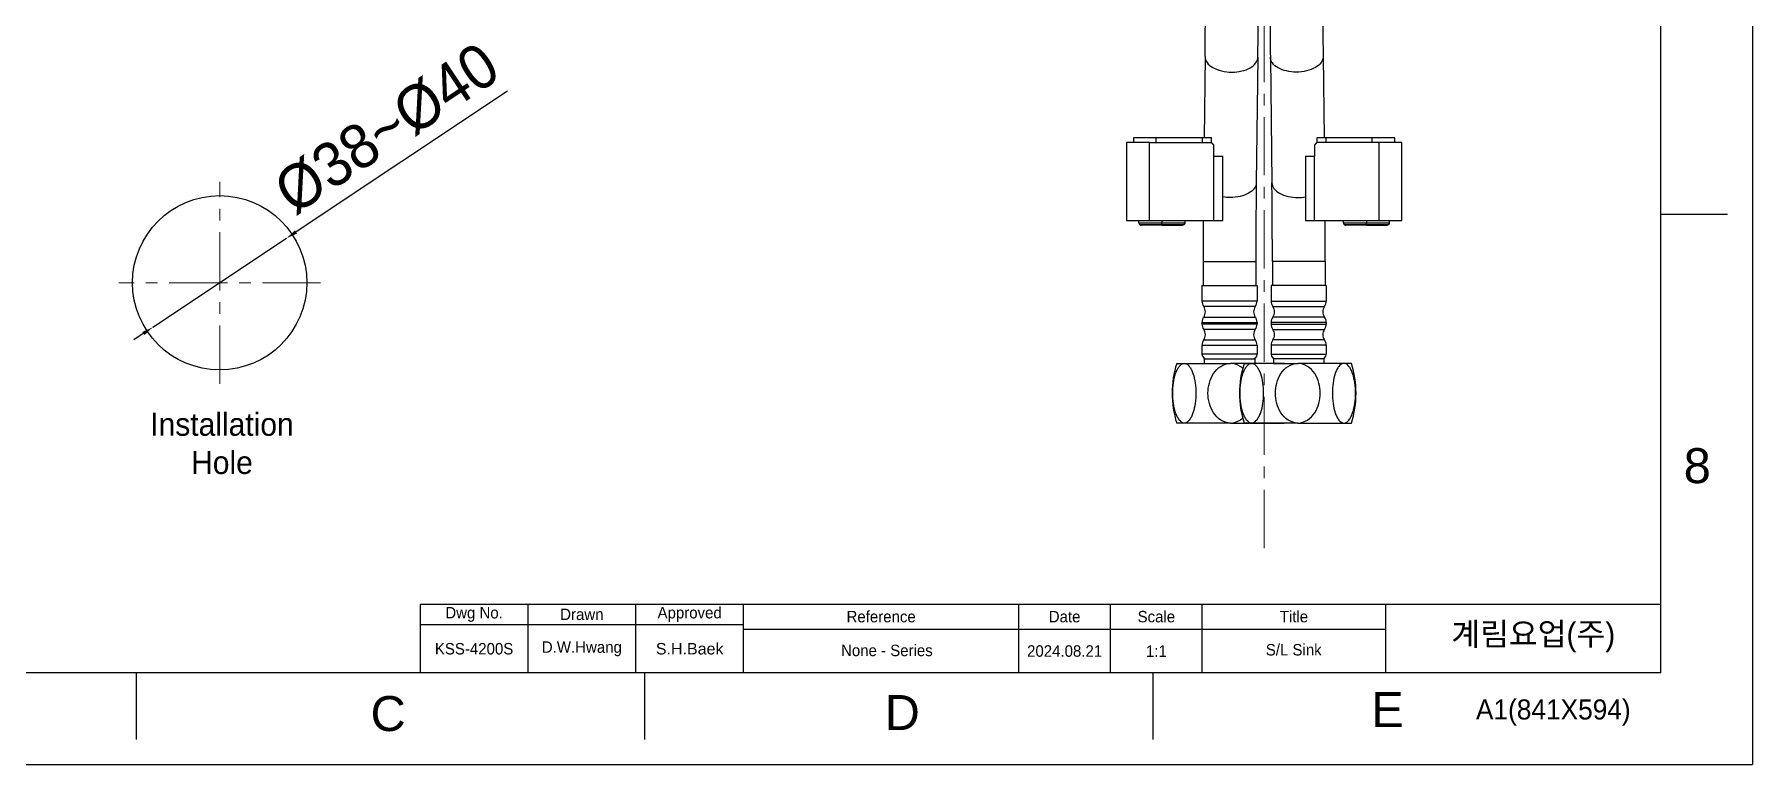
# Model space of a CAD drawing. Header units: millimetres. Extents: x 4044 to 4638, y 1705 to 2545.
# Drawn here: x 4263.5 to 4638.1, y 1705.2 to 1864.4 of the extents above; entities that cross this region are included whole.
import ezdxf

# ---------------------------------------------------------------- set-up
doc = ezdxf.new("R2010")
doc.units = ezdxf.units.MM
doc.linetypes.add('CENTERX2', pattern=[20.32, 12.7, -2.54, 2.54, -2.54])
doc.layers.get('Defpoints').update_dxf_attribs({"color": 3})
for name, color, linetype, lineweight in [('CENTER', 1, 'CENTERX2', 15), ('DIM', 3, 'Continuous', 9), ('TEXT', 2, 'Continuous', 13)]:
    doc.layers.add(name, color=color, linetype=linetype, lineweight=lineweight)
doc.styles.add('ROMANS', font='Gulim.ttf')
doc.styles.get("Standard").update_dxf_attribs({"font": 'arial.ttf'})
doc.dimstyles.new('ISO-25', dxfattribs={"dimtxt": 2.5, "dimasz": 2.5, "dimexe": 1.25, "dimexo": 0.625, "dimtad": 1, "dimtxsty": 'Standard', "dimcen": 2.5, "dimadec": 0, "dimazin": 0, "dimtfac": 1, "dimtmove": 0, "dimatfit": 3, "dimfxl": 1, "dimarcsym": 0})

# ---------------------------------------------------------------- blocks, each defined once
blk = doc.blocks.new('*D11')
at = {"layer": 'Defpoints', "color": 0, "transparency": 16777216}
for p in [(4318.46, 1819.94), (4289.33, 1800.55)]:
    blk.add_point(p, dxfattribs=at)
at = {"layer": 'DIM', "color": 0, "lineweight": -2, "transparency": 16777216}
for p, q in [((4366.67, 1852.02), (4320.54, 1821.32)), ((4289.33, 1800.55), (4318.46, 1819.94)), ((4287.24, 1799.16), (4285.16, 1797.78))]:
    blk.add_line(p, q, dxfattribs=at)
at = {"layer": 'DIM', "color": 0, "transparency": 16777216}
for points in [[(4320.31, 1821.67), (4320.78, 1820.97), (4318.46, 1819.94)], [(4287.01, 1799.51), (4287.48, 1798.81), (4289.33, 1800.55)]]:
    blk.add_solid(points, dxfattribs=at)
at = {"layer": 'DIM', "color": 0, "transparency": 16777216, "insert": (4340.33, 1843.86), "char_height": 6, "attachment_point": 5, "rotation": 33.6436}
blk.add_mtext('{\\fMS PGothic|b0|i0|c129|p34;\\H1.6x;%%C38~%%C40}', dxfattribs=at)

msp = doc.modelspace()

# ---------------------------------------------------------------- linework, layer by layer
at = {"color": 7, "linetype": 'Continuous'}
for p, q in [((4638.1, 2545.19), (4638.1, 1705.19)), ((4618.1, 1725.19), (4618.1, 2525.19)), ((4518.72, 1859.53), (4518.51, 1841.8)), ((4530.22, 1859.39), (4529.89, 1832.04)), ((4532.96, 1859.39), (4533.29, 1832.04)), ((4544.46, 1859.53), (4544.67, 1841.8)), ((4618.1, 1825.19), (4632.64, 1825.19)), ((4518.3, 1814.9), (4529.8, 1814.9)), ((4518.3, 1814.9), (4518.3, 1809.66)), ((4529.8, 1814.9), (4529.8, 1809.66)), ((4544.89, 1814.9), (4533.39, 1814.9)), ((4533.39, 1814.9), (4533.39, 1809.66)), ((4544.89, 1814.9), (4544.89, 1809.66)), ((4518.05, 1809.66), (4530.05, 1809.66)), ((4518.05, 1809.66), (4518.05, 1806.23)), ((4530.05, 1809.66), (4530.05, 1806.23)), ((4545.14, 1809.66), (4533.14, 1809.66)), ((4533.14, 1809.66), (4533.14, 1806.23)), ((4545.14, 1809.66), (4545.14, 1806.23)), ((4530.05, 1806.23), (4518.05, 1806.23)), ((4533.14, 1806.23), (4545.14, 1806.23)), ((4529.67, 1805.06), (4518.42, 1805.06)), ((4518.42, 1802.77), (4529.67, 1802.77)), ((4533.51, 1805.06), (4544.76, 1805.06)), ((4544.76, 1802.77), (4533.51, 1802.77)), ((4518.05, 1801.6), (4530.05, 1801.6)), ((4518.05, 1801.6), (4518.05, 1801.23)), ((4530.05, 1801.23), (4518.05, 1801.23)), ((4529.67, 1800.06), (4518.42, 1800.06)), ((4530.05, 1801.6), (4530.05, 1801.23)), ((4545.14, 1801.6), (4533.14, 1801.6)), ((4533.14, 1801.6), (4533.14, 1801.23)), ((4533.14, 1801.23), (4545.14, 1801.23)), ((4533.51, 1800.06), (4544.76, 1800.06)), ((4545.14, 1801.6), (4545.14, 1801.23)), ((4518.05, 1796.6), (4530.05, 1796.6)), ((4518.05, 1796.6), (4518.05, 1794.66)), ((4530.05, 1794.66), (4518.05, 1794.66)), ((4518.42, 1797.77), (4529.67, 1797.77)), ((4530.05, 1796.6), (4530.05, 1794.66)), ((4545.14, 1796.6), (4533.14, 1796.6)), ((4533.14, 1796.6), (4533.14, 1794.66)), ((4533.14, 1794.66), (4545.14, 1794.66)), ((4544.76, 1797.77), (4533.51, 1797.77)), ((4545.14, 1796.6), (4545.14, 1794.66)), ((4512.55, 1792.66), (4524.25, 1792.66)), ((4518.55, 1793.66), (4529.55, 1793.66)), ((4518.55, 1793.66), (4518.55, 1792.66)), ((4535.95, 1792.66), (4524.25, 1792.66)), ((4527.24, 1792.66), (4529.55, 1792.66)), ((4529.55, 1793.66), (4529.55, 1792.66)), ((4544.64, 1793.66), (4533.64, 1793.66)), ((4533.64, 1793.66), (4533.64, 1792.66)), ((4533.64, 1792.66), (4538.94, 1792.66)), ((4550.64, 1792.66), (4538.94, 1792.66)), ((4544.64, 1793.66), (4544.64, 1792.66)), ((4524.25, 1779.66), (4512.55, 1779.66)), ((4524.25, 1779.66), (4535.95, 1779.66)), ((4538.94, 1779.66), (4527.24, 1779.66)), ((4538.94, 1779.66), (4550.64, 1779.66)), ((4285.7, 1725.19), (4285.7, 1710.65)), ((4396.5, 1725.19), (4396.5, 1710.65)), ((4507.3, 1725.19), (4507.3, 1710.65)), ((4044.1, 1705.19), (4638.1, 1705.19))]:
    msp.add_line(p, q, dxfattribs=at)
for p, q in [((4347.6, 1740.19), (4618.1, 1740.19)), ((4347.6, 1740.19), (4347.6, 1725.19)), ((4371.1, 1740.19), (4371.1, 1725.19)), ((4394.6, 1725.19), (4394.6, 1740.19)), ((4418.1, 1725.19), (4418.1, 1740.19)), ((4478.1, 1725.19), (4478.1, 1740.19)), ((4478.1, 1725.19), (4478.1, 1740.19)), ((4478.1, 1725.19), (4478.1, 1740.19)), ((4498.1, 1725.19), (4498.1, 1740.19)), ((4518.1, 1725.19), (4518.1, 1740.19)), ((4558.1, 1725.19), (4558.1, 1740.19)), ((4418.1, 1735.69), (4347.6, 1735.69)), ((4418.1, 1734.69), (4558.1, 1734.69))]:
    msp.add_line(p, q)
at = {"linetype": 'Continuous'}
msp.add_line((4618.1, 1725.19), (4064.1, 1725.19), dxfattribs=at)
msp.add_circle((4303.89, 1810.24), 19)
at = {"color": 7, "linetype": 'Continuous'}
for centre, radius, start, end in [((3250.58, 1874.42), 1268.23, 359.32714, 359.67842), ((3248.37, 1874.44), 1281.95, 359.3272, 359.681), ((5814.82, 1874.44), 1281.95, 180.319, 180.6728), ((5812.6, 1874.42), 1268.23, 180.32158, 180.67286), ((5909.13, 1815.94), 1379.34, 179.33143, 180.04331), ((3154.05, 1815.94), 1379.34, 359.95669, 0.66857), ((5908.99, 1815.95), 1390.7, 179.67635, 180.043), ((3154.19, 1815.95), 1390.7, 359.957, 0.32365), ((4520.05, 1806.23), 2, 180, 215.6591), ((4528.05, 1806.23), 2, 324.3409, 0), ((4535.14, 1806.23), 2, 180, 215.6591), ((4543.14, 1806.23), 2, 324.3409, 0), ((4520.05, 1801.6), 2, 144.3409, 180), ((4516.8, 1803.89), 2, 0.59, 35.6591), ((4516.8, 1803.93), 2, 324.3409, 359.41), ((4531.3, 1803.89), 2, 144.3409, 179.41), ((4531.3, 1803.93), 2, 180.59, 215.6591), ((4528.05, 1801.6), 2, 0, 35.6591), ((4535.14, 1801.6), 2, 144.3409, 180), ((4531.89, 1803.89), 2, 0.59, 35.6591), ((4531.89, 1803.93), 2, 324.3409, 359.41), ((4546.39, 1803.89), 2, 144.3409, 179.41), ((4546.39, 1803.93), 2, 180.59, 215.6591), ((4543.14, 1801.6), 2, 0, 35.6591), ((4520.05, 1801.23), 2, 180, 215.6591), ((4516.8, 1798.89), 2, 0.59, 35.6591), ((4516.8, 1798.93), 2, 324.3409, 359.41), ((4531.3, 1798.89), 2, 144.3409, 179.41), ((4531.3, 1798.93), 2, 180.59, 215.6591), ((4528.05, 1801.23), 2, 324.3409, 0), ((4535.14, 1801.23), 2, 180, 215.6591), ((4531.89, 1798.89), 2, 0.59, 35.6591), ((4531.89, 1798.93), 2, 324.3409, 359.41), ((4546.39, 1798.89), 2, 144.3409, 179.41), ((4546.39, 1798.93), 2, 180.59, 215.6591), ((4543.14, 1801.23), 2, 324.3409, 0), ((4520.05, 1796.6), 2, 144.3409, 180), ((4519.05, 1794.66), 1, 180, 270), ((4529.05, 1794.66), 1, 270, 0), ((4528.05, 1796.6), 2, 0, 35.6591), ((4535.14, 1796.6), 2, 144.3409, 180), ((4534.14, 1794.66), 1, 180, 270), ((4544.14, 1794.66), 1, 270, 0), ((4543.14, 1796.6), 2, 0, 35.6591), ((4533.17, 1786.16), 21.63, 162.5077, 197.4923), ((4547.86, 1786.16), 21.63, 162.5077, 197.4923), ((4530.01, 1786.16), 21.63, 342.5077, 17.4923)]:
    msp.add_arc(centre, radius, start, end, dxfattribs=at)
for points, knots in [([(4518.72, 1859.53), (4518.72, 1859.08), (4519.12, 1858.06), (4520.49, 1857), (4522.37, 1856.32), (4523.81, 1856.16), (4524.56, 1856.16)], [0, 0, 0, 0, 0.185308, 0.414015, 0.692301, 1, 1, 1, 1]), ([(4524.56, 1856.16), (4525.28, 1856.16), (4526.67, 1856.31), (4528.49, 1856.96), (4529.82, 1857.97), (4530.22, 1858.95), (4530.22, 1859.39)], [0, 0, 0, 0, 0.3083, 0.585609, 0.81378, 1, 1, 1, 1]), ([(4538.63, 1856.16), (4537.9, 1856.16), (4536.51, 1856.31), (4534.69, 1856.96), (4533.36, 1857.97), (4532.97, 1858.95), (4532.96, 1859.39)], [0, 0, 0, 0, 0.3083, 0.585609, 0.81378, 1, 1, 1, 1]), ([(4544.46, 1859.53), (4544.47, 1859.08), (4544.07, 1858.06), (4542.7, 1857), (4540.81, 1856.32), (4539.38, 1856.16), (4538.63, 1856.16)], [0, 0, 0, 0, 0.185308, 0.414015, 0.692301, 1, 1, 1, 1]), ([(4529.89, 1832.04), (4529.89, 1831.6), (4529.49, 1830.63), (4528.16, 1829.61), (4526.34, 1828.96), (4524.95, 1828.81), (4524.22, 1828.81)], [0, 0, 0, 0, 0.18622, 0.414391, 0.6917, 1, 1, 1, 1]), ([(4533.29, 1832.04), (4533.3, 1831.6), (4533.69, 1830.63), (4535.02, 1829.61), (4536.85, 1828.96), (4538.23, 1828.81), (4538.96, 1828.81)], [0, 0, 0, 0, 0.18622, 0.414391, 0.6917, 1, 1, 1, 1]), ([(4511.67, 1786.16), (4511.67, 1786.91), (4511.77, 1788.35), (4512.13, 1790.07), (4512.62, 1791.28), (4513.12, 1792.15), (4513.77, 1792.66), (4514.19, 1792.66)], [0, 0, 0, 0, 0.301519, 0.585419, 0.713806, 0.827791, 1, 1, 1, 1]), ([(4514.19, 1792.66), (4514.61, 1792.66), (4515.26, 1792.15), (4515.76, 1791.28), (4516.25, 1790.07), (4516.62, 1788.35), (4516.71, 1786.91), (4516.71, 1786.16)], [0, 0, 0, 0, 0.172211, 0.286185, 0.414574, 0.69849, 1, 1, 1, 1]), ([(4519.35, 1786.16), (4519.35, 1786.91), (4519.55, 1788.41), (4520.45, 1790.49), (4522.01, 1792.17), (4523.51, 1792.66), (4524.25, 1792.66)], [0, 0, 0, 0, 0.250945, 0.501572, 0.751539, 1, 1, 1, 1]), ([(4526.93, 1791.59), (4526.75, 1791.75), (4525.97, 1792.34), (4524.99, 1792.66), (4524.25, 1792.66)], [0.6735137, 0.6735137, 0.6735137, 0.6735137, 0.7515389, 1, 1, 1, 1]), ([(4526.36, 1786.16), (4526.36, 1786.91), (4526.45, 1788.35), (4526.82, 1790.07), (4527.31, 1791.28), (4527.81, 1792.15), (4528.46, 1792.66), (4528.88, 1792.66)], [0, 0, 0, 0, 0.301519, 0.585419, 0.713806, 0.827791, 1, 1, 1, 1]), ([(4528.88, 1792.66), (4529.3, 1792.66), (4529.95, 1792.15), (4530.45, 1791.28), (4530.94, 1790.07), (4531.3, 1788.35), (4531.4, 1786.91), (4531.4, 1786.16)], [0, 0, 0, 0, 0.172211, 0.286185, 0.414574, 0.69849, 1, 1, 1, 1]), ([(4534.04, 1786.16), (4534.04, 1786.91), (4534.23, 1788.41), (4535.14, 1790.49), (4536.7, 1792.17), (4538.2, 1792.66), (4538.94, 1792.66)], [0, 0, 0, 0, 0.250945, 0.501572, 0.751539, 1, 1, 1, 1]), ([(4543.83, 1786.16), (4543.83, 1786.91), (4543.64, 1788.41), (4542.73, 1790.49), (4541.18, 1792.17), (4539.68, 1792.66), (4538.94, 1792.66)], [0, 0, 0, 0, 0.250945, 0.501572, 0.751539, 1, 1, 1, 1]), ([(4548.99, 1792.66), (4548.57, 1792.66), (4547.92, 1792.15), (4547.42, 1791.28), (4546.93, 1790.07), (4546.57, 1788.35), (4546.47, 1786.91), (4546.47, 1786.16)], [0, 0, 0, 0, 0.172211, 0.286185, 0.414574, 0.69849, 1, 1, 1, 1]), ([(4551.52, 1786.16), (4551.52, 1786.91), (4551.42, 1788.35), (4551.05, 1790.07), (4550.56, 1791.28), (4550.06, 1792.15), (4549.42, 1792.66), (4548.99, 1792.66)], [0, 0, 0, 0, 0.301519, 0.585419, 0.713806, 0.827791, 1, 1, 1, 1]), ([(4514.19, 1779.66), (4513.77, 1779.66), (4513.12, 1780.18), (4512.62, 1781.05), (4512.13, 1782.26), (4511.77, 1783.98), (4511.67, 1785.42), (4511.67, 1786.16)], [0, 0, 0, 0, 0.172211, 0.286185, 0.414574, 0.69849, 1, 1, 1, 1]), ([(4516.71, 1786.16), (4516.71, 1785.42), (4516.62, 1783.98), (4516.25, 1782.26), (4515.76, 1781.05), (4515.26, 1780.18), (4514.61, 1779.66), (4514.19, 1779.66)], [0, 0, 0, 0, 0.301519, 0.585419, 0.713806, 0.827791, 1, 1, 1, 1]), ([(4524.25, 1779.66), (4523.51, 1779.66), (4522.01, 1780.16), (4520.45, 1781.84), (4519.55, 1783.92), (4519.35, 1785.42), (4519.35, 1786.16)], [0, 0, 0, 0, 0.248459, 0.498422, 0.74906, 1, 1, 1, 1]), ([(4528.88, 1779.66), (4528.46, 1779.66), (4527.81, 1780.18), (4527.31, 1781.05), (4526.82, 1782.26), (4526.45, 1783.98), (4526.36, 1785.42), (4526.36, 1786.16)], [0, 0, 0, 0, 0.172211, 0.286185, 0.414574, 0.69849, 1, 1, 1, 1]), ([(4531.4, 1786.16), (4531.4, 1785.42), (4531.3, 1783.98), (4530.94, 1782.26), (4530.45, 1781.05), (4529.95, 1780.18), (4529.3, 1779.66), (4528.88, 1779.66)], [0, 0, 0, 0, 0.301519, 0.585419, 0.713806, 0.827791, 1, 1, 1, 1]), ([(4538.93, 1779.66), (4538.2, 1779.66), (4536.7, 1780.16), (4535.14, 1781.84), (4534.23, 1783.92), (4534.04, 1785.42), (4534.04, 1786.16)], [0, 0, 0, 0, 0.248459, 0.498422, 0.74906, 1, 1, 1, 1]), ([(4538.94, 1779.66), (4539.68, 1779.66), (4541.18, 1780.16), (4542.73, 1781.84), (4543.64, 1783.92), (4543.83, 1785.42), (4543.83, 1786.16)], [0, 0, 0, 0, 0.248459, 0.498422, 0.74906, 1, 1, 1, 1]), ([(4546.47, 1786.16), (4546.47, 1785.42), (4546.57, 1783.98), (4546.93, 1782.26), (4547.42, 1781.05), (4547.92, 1780.18), (4548.57, 1779.66), (4548.99, 1779.66)], [0, 0, 0, 0, 0.301519, 0.585419, 0.713806, 0.827791, 1, 1, 1, 1]), ([(4548.99, 1779.66), (4549.42, 1779.66), (4550.06, 1780.18), (4550.56, 1781.05), (4551.05, 1782.26), (4551.42, 1783.98), (4551.52, 1785.42), (4551.52, 1786.16)], [0, 0, 0, 0, 0.172211, 0.286185, 0.414574, 0.69849, 1, 1, 1, 1]), ([(4524.25, 1779.66), (4524.99, 1779.66), (4525.97, 1779.99), (4526.75, 1780.58), (4526.93, 1780.74)], [0, 0, 0, 0, 0.2484591, 0.3263664, 0.3263664, 0.3263664, 0.3263664])]:
    msp.add_open_spline(points, degree=3, knots=knots, dxfattribs=at)
at = {"lineweight": -3}
for points, weights in [([(4506.59, 1840.8), (4501.59, 1840.8), (4501.59, 1840.8)], [1, 0.707106781187, 1]), ([(4508.09, 1841.8), (4503.09, 1841.8), (4503.09, 1841.8)], [1, 0.707106781187, 1]), ([(4520.09, 1841.8), (4520.09, 1841.8), (4518.09, 1841.8)], [1, 0.707106781187, 1]), ([(4545.09, 1841.8), (4543.09, 1841.8), (4543.09, 1841.8)], [1, 0.707106781187, 1]), ([(4560.09, 1841.8), (4560.09, 1841.8), (4555.09, 1841.8)], [1, 0.707106781187, 1]), ([(4561.59, 1840.8), (4561.59, 1840.8), (4556.59, 1840.8)], [1, 0.707106781187, 1]), ([(4520.59, 1837.8), (4522.59, 1837.8), (4522.59, 1837.8)], [1, 0.707106781187, 1]), ([(4540.59, 1837.8), (4540.59, 1837.8), (4542.59, 1837.8)], [1, 0.707106781187, 1]), ([(4501.59, 1823.8), (4501.59, 1823.8), (4506.59, 1823.8)], [1, 0.707106781187, 1]), ([(4504.29, 1823.3), (4504.29, 1823.3), (4509.29, 1823.3)], [1, 0.707106781187, 1]), ([(4504.29, 1823.3), (4504.29, 1823.09), (4504.44, 1822.95)], [1, 0.853553390594, 0.853553390593]), ([(4504.44, 1822.95), (4504.44, 1822.95), (4509.29, 1822.95)], [1, 0.707106781187, 1]), ([(4504.44, 1822.95), (4504.59, 1822.8), (4504.79, 1822.8)], [0.853553390593, 0.853553390593, 0.999999999999]), ([(4509.29, 1822.8), (4504.79, 1822.8), (4504.79, 1822.8)], [1, 0.707106781187, 1]), ([(4509.29, 1823.3), (4514.29, 1823.3), (4514.29, 1823.3)], [1, 0.707106781187, 1]), ([(4509.29, 1822.95), (4509.29, 1823.09), (4509.29, 1823.3)], [1, 0.92387953251, 1]), ([(4509.29, 1822.95), (4514.15, 1822.95), (4514.15, 1822.95)], [1, 0.707106781187, 1]), ([(4509.29, 1822.95), (4509.29, 1822.8), (4509.29, 1822.8)], [1, 0.923879532508, 1]), ([(4509.29, 1822.8), (4513.79, 1822.8), (4513.79, 1822.8)], [1, 0.707106781187, 1]), ([(4514.15, 1822.95), (4514, 1822.8), (4513.79, 1822.8)], [0.853553390593, 0.853553390593, 0.999999999999]), ([(4514.29, 1823.3), (4514.29, 1823.09), (4514.15, 1822.95)], [1, 0.853553390594, 0.853553390593]), ([(4520.59, 1823.8), (4522.59, 1823.8), (4522.59, 1823.8)], [1, 0.707106781187, 1]), ([(4540.59, 1823.8), (4540.59, 1823.8), (4542.59, 1823.8)], [1, 0.707106781187, 1]), ([(4548.89, 1823.3), (4548.89, 1823.3), (4553.89, 1823.3)], [1, 0.707106781187, 1]), ([(4548.89, 1823.3), (4548.89, 1823.09), (4549.04, 1822.95)], [1, 0.853553390594, 0.853553390593]), ([(4549.04, 1822.95), (4549.04, 1822.95), (4553.89, 1822.95)], [1, 0.707106781187, 1]), ([(4549.04, 1822.95), (4549.19, 1822.8), (4549.39, 1822.8)], [0.853553390593, 0.853553390593, 0.999999999999]), ([(4553.89, 1822.8), (4549.39, 1822.8), (4549.39, 1822.8)], [1, 0.707106781187, 1]), ([(4553.89, 1823.3), (4558.89, 1823.3), (4558.89, 1823.3)], [1, 0.707106781187, 1]), ([(4553.89, 1822.95), (4553.89, 1823.09), (4553.89, 1823.3)], [1, 0.92387953251, 1]), ([(4553.89, 1822.95), (4558.75, 1822.95), (4558.75, 1822.95)], [1, 0.707106781187, 1]), ([(4553.89, 1822.95), (4553.89, 1822.8), (4553.89, 1822.8)], [1, 0.923879532508, 1]), ([(4553.89, 1822.8), (4558.39, 1822.8), (4558.39, 1822.8)], [1, 0.707106781187, 1]), ([(4556.59, 1823.8), (4561.59, 1823.8), (4561.59, 1823.8)], [1, 0.707106781187, 1]), ([(4558.75, 1822.95), (4558.6, 1822.8), (4558.39, 1822.8)], [0.853553390593, 0.853553390593, 0.999999999999]), ([(4558.89, 1823.3), (4558.89, 1823.09), (4558.75, 1822.95)], [1, 0.853553390594, 0.853553390593])]:
    msp.add_rational_spline(points, weights, degree=2, dxfattribs=at)
for points in [[(4501.59, 1840.8), (4501.59, 1832.3), (4501.59, 1823.8)], [(4503.09, 1841.8), (4503.09, 1841.3), (4503.09, 1840.8)], [(4506.59, 1823.8), (4506.59, 1832.3), (4506.59, 1840.8)], [(4506.59, 1840.8), (4513.34, 1840.8), (4520.09, 1840.8)], [(4518.09, 1841.8), (4513.09, 1841.8), (4508.09, 1841.8)], [(4508.09, 1840.8), (4508.09, 1841.3), (4508.09, 1841.8)], [(4518.09, 1841.8), (4518.09, 1841.3), (4518.09, 1840.8)], [(4520.09, 1840.8), (4520.09, 1841.3), (4520.09, 1841.8)], [(4520.09, 1840.8), (4520.34, 1840.55), (4520.59, 1840.3)], [(4520.59, 1840.3), (4520.59, 1839.05), (4520.59, 1837.8)], [(4543.09, 1840.8), (4542.84, 1840.55), (4542.59, 1840.3)], [(4542.59, 1840.3), (4542.59, 1839.05), (4542.59, 1837.8)], [(4543.09, 1841.8), (4543.09, 1841.3), (4543.09, 1840.8)], [(4556.59, 1840.8), (4549.84, 1840.8), (4543.09, 1840.8)], [(4555.09, 1841.8), (4550.09, 1841.8), (4545.09, 1841.8)], [(4545.09, 1840.8), (4545.09, 1841.3), (4545.09, 1841.8)], [(4555.09, 1841.8), (4555.09, 1841.3), (4555.09, 1840.8)], [(4556.59, 1840.8), (4556.59, 1832.3), (4556.59, 1823.8)], [(4560.09, 1840.8), (4560.09, 1841.3), (4560.09, 1841.8)], [(4561.59, 1823.8), (4561.59, 1832.3), (4561.59, 1840.8)], [(4520.59, 1837.8), (4520.59, 1830.8), (4520.59, 1823.8)], [(4522.59, 1823.8), (4522.59, 1830.8), (4522.59, 1837.8)], [(4540.59, 1837.8), (4540.59, 1830.8), (4540.59, 1823.8)], [(4542.59, 1823.8), (4542.59, 1830.8), (4542.59, 1837.8)], [(4504.29, 1823.3), (4504.29, 1823.55), (4504.29, 1823.8)], [(4506.59, 1823.8), (4513.59, 1823.8), (4520.59, 1823.8)], [(4509.29, 1823.8), (4509.29, 1823.55), (4509.29, 1823.3)], [(4514.29, 1823.8), (4514.29, 1823.55), (4514.29, 1823.3)], [(4542.59, 1823.8), (4549.59, 1823.8), (4556.59, 1823.8)], [(4548.89, 1823.3), (4548.89, 1823.55), (4548.89, 1823.8)], [(4553.89, 1823.8), (4553.89, 1823.55), (4553.89, 1823.3)], [(4558.89, 1823.8), (4558.89, 1823.55), (4558.89, 1823.3)]]:
    msp.add_open_spline(points, degree=2, dxfattribs=at)
at = {"color": 7, "linetype": 'Continuous'}
for points in [[(4524.22, 1828.81), (4523.68, 1828.81), (4523.13, 1828.85), (4522.59, 1828.95)], [(4538.96, 1828.81), (4539.51, 1828.81), (4540.05, 1828.85), (4540.59, 1828.95)]]:
    msp.add_open_spline(points, degree=3, dxfattribs=at)
at = {"layer": 'CENTER'}
for p, q in [((4531.59, 1752.38), (4531.59, 2228.3)), ((4303.89, 1788.24), (4303.89, 1832.24)), ((4325.89, 1810.24), (4281.89, 1810.24))]:
    msp.add_line(p, q, dxfattribs=at)
at = {"layer": 'TEXT'}
msp.add_point((4394.6, 1735.69), dxfattribs=at)

# ---------------------------------------------------------------- texts
at = {"char_height": 7.62, "attachment_point": 5}
for s, width, insert in [('8', 50, (4626.02, 1770.31)), ('C', 10, (4340.62, 1716.27)), ('D', 10, (4452.7, 1716.55)), ('E', 10, (4558.5, 1717.19))]:
    msp.add_mtext_dynamic_manual_height_columns(s, width=width, gutter_width=12.5, heights=[0], dxfattribs=dict(at, insert=insert))
at = {"layer": 'TEXT', "style": 'ROMANS'}
msp.add_text('A1(841X594)', height=4.375, dxfattribs=at).set_placement((4577.78, 1715.03))
at = {"layer": 'TEXT', "attachment_point": 5, "style": 'ROMANS'}
for s, width, insert, char_height in [('Installation Hole', 28.1224, (4304.39, 1775.18), 5), ('Dwg No.', 23.5, (4359.35, 1737.94), 2.5), ('Drawn', 23.5, (4382.85, 1737.94), 2.5), ('Approved', 23.5, (4406.35, 1737.94), 2.5), ('Reference', 60, (4448.1, 1737.44), 2.5), ('Date', 20, (4488.1, 1737.44), 2.5), ('Scale', 20, (4508.1, 1737.44), 2.5), ('Title', 40, (4538.1, 1737.44), 2.5), ('KSS-4200S', 23.5, (4359.35, 1730.44), 2.5), ('D.W.Hwang', 23.5, (4382.85, 1730.44), 2.5), ('{\\fArial|b0|i0|c0|p34;S.H.Baek}', 23.5, (4406.35, 1730.44), 2.5), ('None - Series', 60, (4449.35, 1730.07), 2.5), ('2024.08.21', 20, (4488.1, 1729.94), 2.5), ('1:1', 20, (4508.1, 1729.94), 2.5), ('S/L Sink', 31.8138, (4538.05, 1730.22), 2.5)]:
    msp.add_mtext_dynamic_manual_height_columns(s, width=width, gutter_width=12.5, heights=[0], dxfattribs=dict(at, insert=insert, char_height=char_height))
at = {"layer": 'TEXT', "linetype": 'CENTERX2', "insert": (4590.28, 1732.93), "char_height": 5, "attachment_point": 5}
msp.add_mtext_dynamic_manual_height_columns('{\\fHYGothic-Medium|b0|i0|c129|p18;계림요업(주)}', width=60, gutter_width=12.5, heights=[0], dxfattribs=at)

# ---------------------------------------------------------------- dimensions: what is measured, and where the dimension line sits
at = {"layer": 'DIM'}
dim = msp.add_diameter_dim_2p(p1=(4289.33, 1800.55), p2=(4318.46, 1819.94), text='{\\fMS PGothic|b0|i0|c129|p34;\\H1.6x;%%C38~%%C40}', dimstyle='ISO-25', override={"dimtxt": 6, "dimgap": 3, "dimdec": 1, "dimfxl": 1.25}, dxfattribs=at)
dim.commit()
dim.dimension.update_dxf_attribs({"geometry": '*D11', "text_midpoint": (4340.33, 1843.86)})

doc.saveas('drawing.dxf')
